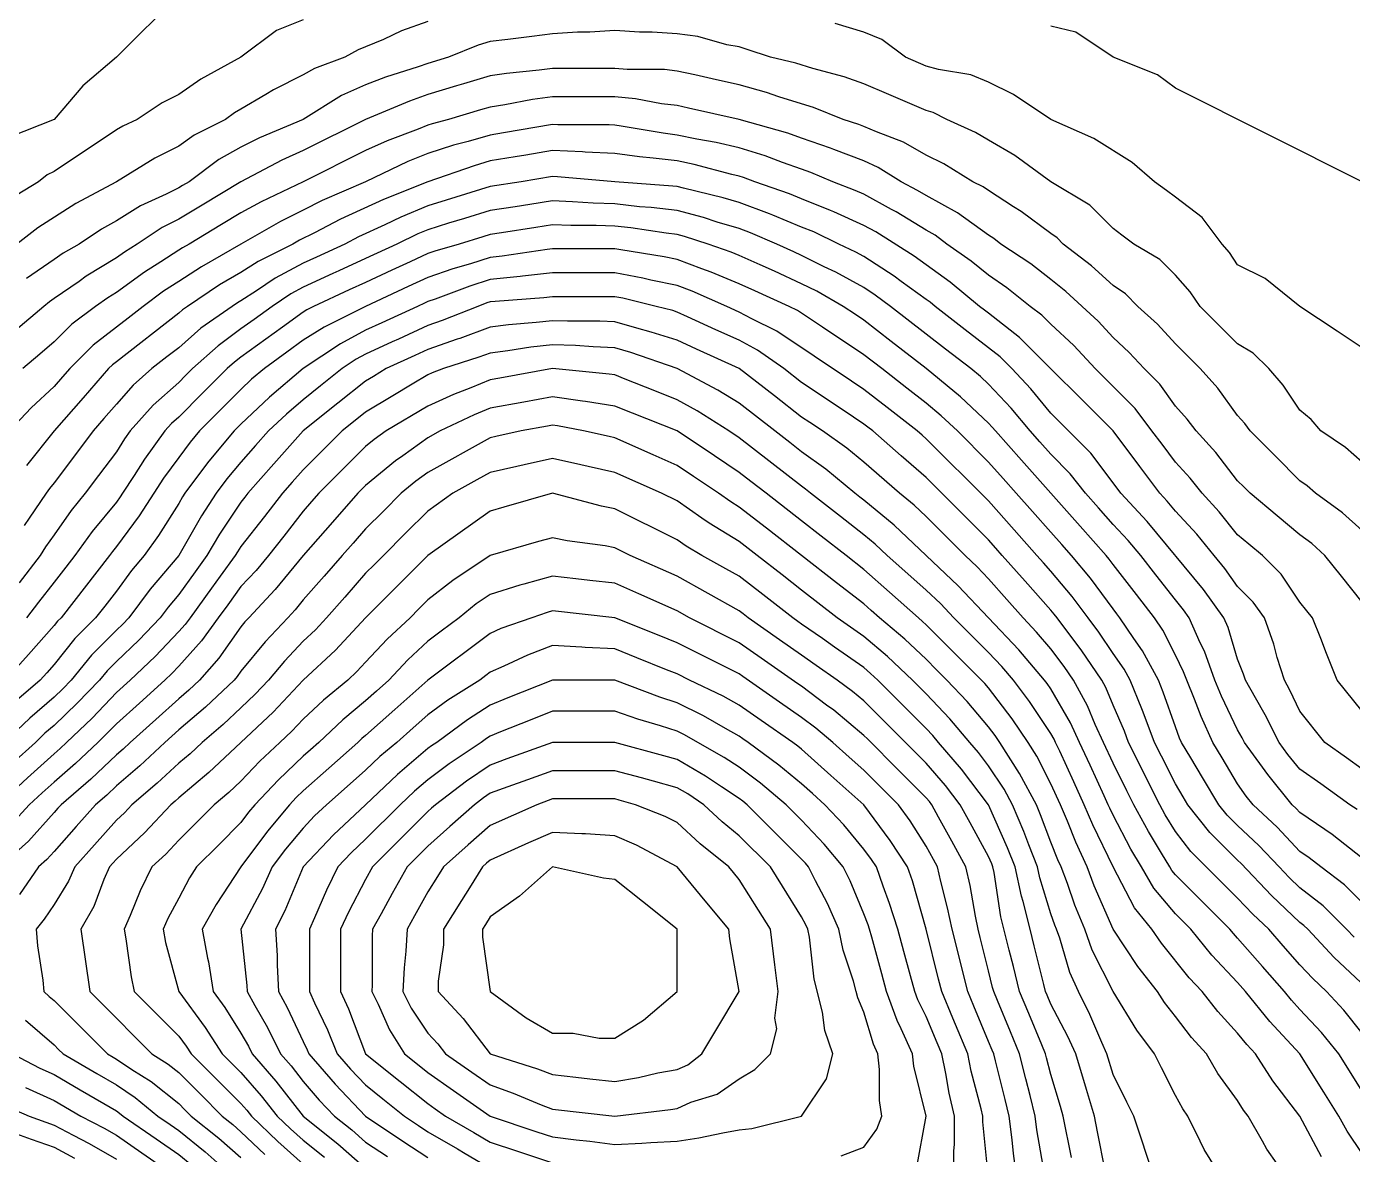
# Model space of a CAD drawing. Header units: inches. Extents: x 794995 to 811195, y 2485918 to 2508058.
# Drawn here: x 804072 to 804710, y 2499820 to 2500363 of the extents above; entities that cross this region are included whole.
import ezdxf

# ---------------------------------------------------------------- set-up
doc = ezdxf.new("R2010")
doc.units = ezdxf.units.IN
doc.header["$MEASUREMENT"] = 0
doc.layers.add('contour', color=7, linetype='Continuous')

msp = doc.modelspace()

# ---------------------------------------------------------------- linework, layer by layer
at = {"layer": 'contour'}
for points in [[(804145.16, 2500378.36), (804115.16, 2500348.36), (804099.01, 2500334.51), (804085.16, 2500318.36), (804063.73, 2500309.79)], [(804205.16, 2500366.36), (804192.3, 2500361.22), (804175.16, 2500348.36), (804155.75, 2500337.77), (804145.16, 2500330.36), (804137.16, 2500326.36), (804125.16, 2500318.36), (804118.32, 2500315.2), (804115.16, 2500313.36), (804085.16, 2500293.36), (804081.83, 2500291.69), (804077.66, 2500288.36), (804063.73, 2500279.79)], [(804265.16, 2500365.5), (804252.53, 2500360.99), (804243.73, 2500356.93), (804235.16, 2500353.36), (804231.63, 2500351.89), (804225.16, 2500348.36), (804210.61, 2500342.91), (804205.16, 2500339.79), (804190.87, 2500332.65), (804187.16, 2500330.36), (804175.16, 2500323.36), (804172, 2500321.52), (804167.66, 2500318.36), (804152.66, 2500310.86), (804145.16, 2500305.5), (804133.73, 2500299.79), (804115.16, 2500288.36), (804095.59, 2500277.93), (804077.33, 2500266.19), (804067.16, 2500258.36)], [(804715.16, 2500153.36), (804707.16, 2500160.36), (804695.16, 2500168.36), (804690.61, 2500173.82), (804685.16, 2500178.36), (804677.16, 2500190.36), (804670.16, 2500198.36), (804662.66, 2500205.86), (804655.16, 2500210.36), (804646.16, 2500219.36), (804637.16, 2500228.36), (804632.22, 2500235.42), (804625.16, 2500243.36), (804617.66, 2500250.86), (804605.16, 2500258.36), (804599.45, 2500262.65), (804595.16, 2500265.86), (804583.91, 2500277.11), (804565.16, 2500288.36), (804547.79, 2500300.99), (804535.16, 2500308.36), (804528.84, 2500312.05), (804515.16, 2500318.36), (804508.49, 2500321.69), (804505.16, 2500322.65), (804487.16, 2500330.36), (804475.16, 2500335.5), (804465.69, 2500338.89), (804450.61, 2500342.91), (804442.3, 2500345.5), (804430.16, 2500348.36), (804418.91, 2500352.11), (804415.16, 2500353.36), (804409.16, 2500354.36), (804395.16, 2500358.36), (804385.16, 2500359.61), (804373.16, 2500360.36), (804367.16, 2500360.36), (804355.16, 2500361.22), (804343.16, 2500360.36), (804337.16, 2500360.36), (804325.16, 2500359.61), (804315.16, 2500358.36), (804303.73, 2500356.93), (804295.16, 2500355.86), (804289.44, 2500354.08), (804275.16, 2500348.36), (804265.16, 2500345.36), (804260.54, 2500343.75), (804244.76, 2500338.76), (804235.16, 2500335.03), (804223.62, 2500329.9), (804205.16, 2500318.36), (804184.05, 2500309.47), (804175.16, 2500305.03), (804164.45, 2500299.08), (804150.16, 2500288.36), (804147.03, 2500286.49), (804145.16, 2500285.36), (804139.16, 2500282.36), (804126.7, 2500276.82), (804115.16, 2500269.61), (804107.96, 2500265.56), (804097.16, 2500258.36), (804089.6, 2500253.92), (804085.16, 2500250.86), (804071.83, 2500241.7)], [(804715.16, 2500208.36), (804703.16, 2500216.36), (804685.16, 2500228.36), (804668.49, 2500241.7), (804655.16, 2500248.36), (804651.16, 2500254.36), (804647.66, 2500258.36), (804638.02, 2500271.22), (804625.16, 2500280.86), (804620.87, 2500284.08), (804615.16, 2500288.36), (804604.39, 2500297.59), (804585.93, 2500309.13), (804565.16, 2500318.36), (804547.16, 2500330.36), (804535.16, 2500336.36), (804526.59, 2500339.79), (804511.16, 2500342.36), (804505.16, 2500344.08), (804495.16, 2500348.36), (804483.73, 2500356.93), (804475.16, 2500360.36), (804461.31, 2500364.51)], [(804715.16, 2500288.36), (804625.16, 2500333.36), (804616.59, 2500339.79), (804595.16, 2500348.36), (804577.16, 2500360.36), (804565.16, 2500363.36)], [(804715.16, 2500120.36), (804705.69, 2500128.89), (804692.66, 2500138.36), (804688.69, 2500141.89), (804685.16, 2500144.36), (804673.16, 2500156.36), (804661.16, 2500168.36), (804658.69, 2500171.89), (804655.16, 2500175.86), (804645.69, 2500188.89), (804637.16, 2500198.36), (804631.16, 2500204.36), (804625.16, 2500210.36), (804616.59, 2500219.79), (804607.16, 2500228.36), (804601.16, 2500234.36), (804595.16, 2500238.36), (804584.72, 2500247.93), (804571.16, 2500258.36), (804568.16, 2500261.36), (804565.16, 2500263.36), (804550.87, 2500274.08), (804547.16, 2500276.36), (804535.16, 2500284.08), (804532.66, 2500285.86), (804527.66, 2500288.36), (804513.73, 2500296.93), (804505.16, 2500301.22), (804494.25, 2500307.45), (804481.16, 2500312.36), (804475.16, 2500315.03), (804472.76, 2500315.96), (804465.16, 2500318.36), (804450.87, 2500324.08), (804445.16, 2500325.86), (804434.25, 2500329.27), (804428.2, 2500331.4), (804415.16, 2500335.03), (804404.25, 2500337.45), (804393.73, 2500339.79), (804385.16, 2500341.69), (804379.16, 2500342.36), (804361.16, 2500342.36), (804355.16, 2500342.91), (804325.16, 2500342.91), (804318.84, 2500342.05), (804302.98, 2500340.54), (804295.16, 2500339.36), (804282.3, 2500335.5), (804279.01, 2500334.51), (804265.16, 2500330.36), (804256.27, 2500327.25), (804235.16, 2500318.36), (804205.16, 2500303.36), (804194.81, 2500298.71), (804175.16, 2500288.36), (804156.41, 2500277.11), (804145.16, 2500270.36), (804137.16, 2500266.36), (804125.16, 2500258.36), (804119.03, 2500254.49), (804115.16, 2500251.69), (804100.68, 2500242.84), (804097.16, 2500240.36), (804085.16, 2500232.11), (804082.94, 2500230.58), (804080.16, 2500228.36), (804066.7, 2500216.82)], [(804715.16, 2500085.86), (804705.16, 2500098.36), (804697.16, 2500108.36), (804690.87, 2500114.08), (804685.16, 2500118.36), (804674.25, 2500127.45), (804661.16, 2500138.36), (804658.16, 2500141.36), (804655.16, 2500144.36), (804644.72, 2500157.93), (804635.16, 2500168.36), (804630.87, 2500174.08), (804625.16, 2500180.36), (804617.66, 2500190.86), (804610.16, 2500198.36), (804602.98, 2500206.19), (804595.16, 2500213.36), (804587.96, 2500221.16), (804572.36, 2500235.56), (804565.16, 2500241.22), (804555.56, 2500248.76), (804541.16, 2500258.36), (804537.77, 2500260.97), (804535.16, 2500262.65), (804520.16, 2500273.36), (804505.16, 2500281.69), (804501.02, 2500284.22), (804493.16, 2500288.36), (804482.08, 2500295.28), (804475.16, 2500298.36), (804460.76, 2500303.96), (804459.01, 2500304.51), (804445.16, 2500309.36), (804438.49, 2500311.69), (804415.16, 2500318.36), (804390.61, 2500323.82), (804385.16, 2500325.03), (804377.66, 2500325.86), (804365.16, 2500328.36), (804355.16, 2500329.27), (804325.16, 2500329.27), (804315.56, 2500327.96), (804302.22, 2500325.42), (804295.16, 2500324.36), (804290.54, 2500322.98), (804275.16, 2500318.36), (804267.23, 2500316.29), (804265.16, 2500315.63), (804260.54, 2500313.75), (804245.5, 2500308.02), (804235.16, 2500303.36), (804205.16, 2500288.36), (804184.84, 2500278.68), (804175.16, 2500273.36), (804165.78, 2500267.74), (804150.16, 2500258.36), (804146.98, 2500256.54), (804145.16, 2500255.36), (804136.59, 2500249.79), (804128.71, 2500244.81), (804115.16, 2500235.03), (804111.02, 2500232.5), (804105.16, 2500228.36), (804093.73, 2500219.79), (804085.16, 2500211.22), (804078.24, 2500205.28), (804070.16, 2500198.36)], [(804715.16, 2500033.36), (804703.16, 2500048.36), (804698.02, 2500061.22), (804695.16, 2500068.36), (804691.16, 2500078.36), (804688.49, 2500081.69), (804685.16, 2500085.86), (804676.16, 2500099.36), (804667.16, 2500108.36), (804660.61, 2500113.82), (804655.16, 2500118.36), (804646.27, 2500129.47), (804638.02, 2500138.36), (804632.36, 2500145.56), (804625.16, 2500153.36), (804618.73, 2500161.93), (804613.91, 2500168.36), (804605.87, 2500179.08), (804595.16, 2500189.79), (804590.87, 2500194.08), (804586.59, 2500198.36), (804576.27, 2500209.47), (804565.16, 2500219.79), (804560.87, 2500224.08), (804555.16, 2500228.36), (804544.05, 2500237.25), (804535.16, 2500243.36), (804526.88, 2500250.09), (804515.16, 2500258.36), (804509.45, 2500262.65), (804505.16, 2500265.03), (804490.68, 2500273.88), (804488.49, 2500275.03), (804475.16, 2500282.36), (804471.02, 2500284.22), (804460.16, 2500288.36), (804449.6, 2500292.81), (804445.16, 2500294.36), (804435.93, 2500297.59), (804427.57, 2500300.77), (804415.16, 2500304.72), (804404.05, 2500307.25), (804394.63, 2500308.89), (804385.16, 2500310.86), (804378.49, 2500311.69), (804358.32, 2500315.2), (804355.16, 2500315.63), (804352.55, 2500315.75), (804327.77, 2500315.75), (804325.16, 2500315.86), (804301.59, 2500311.93), (804295.16, 2500310.86), (804284.57, 2500307.77), (804277.57, 2500305.95), (804265.16, 2500302), (804255.48, 2500298.04), (804235.16, 2500288.36), (804214.25, 2500279.27), (804205.16, 2500274.72), (804194.25, 2500269.27), (804175.16, 2500258.36), (804156.07, 2500247.45), (804145.16, 2500240.36), (804137.89, 2500235.63), (804128.02, 2500228.36), (804120.78, 2500222.74), (804115.16, 2500218.36), (804103.91, 2500209.61), (804092.66, 2500198.36), (804089.16, 2500194.36), (804085.16, 2500189.79), (804074.05, 2500179.47), (804063.73, 2500168.36)], [(804715.16, 2500005.5), (804707.66, 2500010.86), (804697.16, 2500018.36), (804685.16, 2500033.36), (804680.36, 2500043.56), (804677.66, 2500048.36), (804674.25, 2500059.27), (804672.53, 2500065.73), (804668.02, 2500078.36), (804662.66, 2500085.86), (804655.16, 2500093.36), (804648.95, 2500102.15), (804643.91, 2500108.36), (804635.5, 2500118.71), (804625.16, 2500129.79), (804621.29, 2500134.49), (804617.66, 2500138.36), (804608.02, 2500151.22), (804595.16, 2500168.36), (804550.16, 2500213.36), (804535.16, 2500225.03), (804533.28, 2500226.49), (804530.87, 2500228.36), (804516.77, 2500239.97), (804505.16, 2500248.36), (804499.35, 2500252.56), (804480.97, 2500264.17), (804475.16, 2500267.36), (804460.68, 2500273.88), (804459.01, 2500274.51), (804445.16, 2500280.18), (804439.35, 2500282.56), (804422.66, 2500288.36), (804417.23, 2500290.43), (804415.16, 2500291.09), (804411.63, 2500291.89), (804393.44, 2500296.64), (804385.16, 2500298.36), (804373.73, 2500299.79), (804367.16, 2500300.36), (804355.16, 2500302), (804340.87, 2500302.65), (804339.56, 2500302.76), (804325.16, 2500303.36), (804312.3, 2500301.22), (804307.16, 2500300.36), (804295.16, 2500298.36), (804287.42, 2500296.1), (804265.16, 2500288.36), (804243.73, 2500279.79), (804223.16, 2500270.36), (804210.61, 2500263.82), (804203.34, 2500260.18), (804200.16, 2500258.36), (804183.49, 2500250.03), (804175.16, 2500244.72), (804164.87, 2500238.65), (804149.45, 2500228.36), (804146.92, 2500226.6), (804145.16, 2500225.03), (804115.16, 2500201.69), (804113.28, 2500200.24), (804111.41, 2500198.36), (804099.16, 2500184.36), (804085.16, 2500168.36), (804071.83, 2500151.7)], [(804712.76, 2499985.96), (804709.16, 2499988.36), (804695.16, 2499998.36), (804685.16, 2500005.5), (804679.35, 2500012.56), (804675.16, 2500018.36), (804668.49, 2500031.7), (804663.73, 2500039.79), (804658.91, 2500048.36), (804658.02, 2500051.22), (804655.16, 2500058.36), (804650.54, 2500073.75), (804648.49, 2500078.36), (804638.71, 2500091.91), (804611.61, 2500124.81), (804598.91, 2500138.36), (804595.16, 2500143.36), (804584.45, 2500157.65), (804573.73, 2500168.36), (804569.45, 2500172.65), (804565.16, 2500176.93), (804555.48, 2500188.68), (804546.41, 2500198.36), (804540.78, 2500203.99), (804535.16, 2500208.36), (804523.91, 2500217.11), (804509.45, 2500228.36), (804507.09, 2500230.3), (804505.16, 2500231.69), (804493.16, 2500240.36), (804489.7, 2500242.91), (804475.16, 2500252.36), (804471.29, 2500254.49), (804463.16, 2500258.36), (804450.97, 2500264.17), (804445.16, 2500266.54), (804431.31, 2500272.21), (804429.7, 2500272.91), (804415.16, 2500278.36), (804407.42, 2500280.62), (804388.32, 2500285.2), (804385.16, 2500286.05), (804383.09, 2500286.29), (804355.16, 2500288.36), (804327.56, 2500290.76), (804325.16, 2500290.86), (804310.16, 2500288.36), (804295.16, 2500286.05), (804273.98, 2500279.54), (804265.16, 2500276.82), (804252.19, 2500271.33), (804244.39, 2500267.59), (804231.73, 2500261.79), (804225.16, 2500258.36), (804211.47, 2500252.05), (804205.16, 2500249.13), (804191.66, 2500241.86), (804182.66, 2500235.86), (804175.16, 2500231.09), (804173.45, 2500230.08), (804170.87, 2500228.36), (804155.75, 2500217.77), (804145.16, 2500208.36), (804139.53, 2500203.99), (804132.3, 2500198.36), (804123.16, 2500190.36), (804115.16, 2500181.22), (804109.16, 2500174.36), (804103.91, 2500168.36), (804095.87, 2500157.65), (804085.16, 2500143.36), (804082.94, 2500140.58), (804081.41, 2500138.36), (804073.16, 2500126.36), (804070.68, 2500122.84)], [(804715.16, 2499962.65), (804700.76, 2499973.96), (804697.16, 2499976.36), (804685.16, 2499984.61), (804683.34, 2499986.54), (804681.41, 2499988.36), (804669.64, 2500002.84), (804667.16, 2500006.36), (804658.49, 2500018.36), (804657.38, 2500020.58), (804655.16, 2500024.36), (804647.42, 2500040.62), (804644.25, 2500048.36), (804639.16, 2500062.36), (804637.16, 2500066.36), (804631.83, 2500078.36), (804629.03, 2500082.23), (804625.16, 2500086.93), (804615.78, 2500098.99), (804608.49, 2500108.36), (804602.43, 2500115.63), (804595.16, 2500123.36), (804588.1, 2500131.3), (804581.83, 2500138.36), (804574.53, 2500147.74), (804565.16, 2500157.11), (804559.87, 2500163.07), (804555.16, 2500168.36), (804546.07, 2500179.27), (804535.16, 2500190.86), (804531.29, 2500194.49), (804526.59, 2500198.36), (804514.53, 2500207.74), (804505.16, 2500215.03), (804488.02, 2500228.36), (804480.61, 2500233.82), (804475.16, 2500237.36), (804461.61, 2500244.81), (804456.07, 2500247.45), (804445.16, 2500252.91), (804441.41, 2500254.61), (804433.16, 2500258.36), (804420.61, 2500263.82), (804415.16, 2500265.86), (804404.57, 2500268.95), (804397.89, 2500271.09), (804385.16, 2500274.51), (804372.74, 2500275.95), (804367.16, 2500276.36), (804355.16, 2500277.65), (804344.81, 2500278.02), (804334.76, 2500278.76), (804325.16, 2500279.13), (804314.25, 2500277.45), (804307.16, 2500276.36), (804295.16, 2500274.51), (804282.81, 2500270.71), (804275.16, 2500268.36), (804265.16, 2500265.28), (804260.29, 2500263.23), (804250.16, 2500258.36), (804235.16, 2500251.44), (804222.3, 2500245.5), (804219.37, 2500244.15), (804205.16, 2500237.59), (804199.16, 2500234.36), (804190.16, 2500228.36), (804181.47, 2500222.05), (804175.16, 2500217.45), (804164.11, 2500209.41), (804151.83, 2500198.36), (804148.49, 2500195.03), (804145.16, 2500191.69), (804132.81, 2500180.71), (804121.83, 2500168.36), (804119.03, 2500164.49), (804115.16, 2500158.36), (804106.59, 2500146.93), (804100.16, 2500138.36), (804093.44, 2500130.09), (804085.16, 2500118.36), (804081.02, 2500112.5), (804078.49, 2500108.36), (804068.28, 2500095.24)], [(804715.16, 2499941.22), (804706.59, 2499949.79), (804695.16, 2499958.36), (804689.6, 2499962.81), (804685.16, 2499965.86), (804674.25, 2499977.45), (804662.66, 2499988.36), (804659.3, 2499992.5), (804655.16, 2499998.36), (804647.66, 2500010.86), (804643.16, 2500018.36), (804637.57, 2500030.77), (804634.39, 2500039.13), (804630.61, 2500048.36), (804629.16, 2500052.36), (804625.16, 2500060.36), (804619.16, 2500072.36), (804615.16, 2500078.36), (804606.41, 2500089.61), (804595.16, 2500104.08), (804593.34, 2500106.54), (804591.83, 2500108.36), (804579.28, 2500122.48), (804551.04, 2500154.24), (804538.49, 2500168.36), (804536.98, 2500170.18), (804535.16, 2500172.11), (804521.61, 2500184.81), (804505.16, 2500198.36), (804488.28, 2500211.49), (804475.16, 2500221.69), (804471.16, 2500224.36), (804465.16, 2500228.36), (804452.43, 2500235.63), (804445.16, 2500239.27), (804432.03, 2500245.24), (804425.16, 2500248.36), (804415.16, 2500252.91), (804411.29, 2500254.49), (804400.16, 2500258.36), (804388.8, 2500262), (804385.16, 2500262.98), (804379.94, 2500263.58), (804362.9, 2500266.1), (804355.16, 2500266.93), (804346.27, 2500267.25), (804334.05, 2500267.25), (804325.16, 2500267.59), (804317.16, 2500266.36), (804300.61, 2500263.82), (804295.16, 2500262.98), (804291.63, 2500261.89), (804280.16, 2500258.36), (804268.59, 2500254.93), (804265.16, 2500253.75), (804256.59, 2500249.79), (804247.79, 2500245.73), (804235.16, 2500239.9), (804227.26, 2500236.26), (804210.16, 2500228.36), (804206.83, 2500226.7), (804205.16, 2500225.63), (804195.16, 2500218.36), (804175.16, 2500203.82), (804172, 2500201.52), (804168.49, 2500198.36), (804156.83, 2500186.69), (804145.16, 2500175.03), (804141.63, 2500171.89), (804138.49, 2500168.36), (804128.71, 2500154.81), (804123.73, 2500146.93), (804118.16, 2500138.36), (804116.98, 2500136.54), (804115.16, 2500134.08), (804103.55, 2500119.97), (804095.16, 2500108.36), (804090.78, 2500102.74), (804085.16, 2500095.5), (804077.66, 2500085.86), (804071.83, 2500078.36)], [(804711.29, 2499924.49), (804707.66, 2499928.36), (804696.41, 2499939.61), (804685.16, 2499948.36), (804680.02, 2499953.22), (804675.16, 2499958.36), (804665.44, 2499968.65), (804655.16, 2499978.36), (804650.16, 2499983.36), (804646.16, 2499988.36), (804638.28, 2500001.49), (804632.66, 2500010.86), (804628.16, 2500018.36), (804627.23, 2500020.43), (804625.16, 2500025.86), (804619.35, 2500042.56), (804616.98, 2500048.36), (804609.28, 2500062.48), (804605.16, 2500068.36), (804598.49, 2500078.36), (804597.03, 2500080.24), (804595.16, 2500082.65), (804584.25, 2500097.45), (804575.16, 2500108.36), (804570.45, 2500113.66), (804565.16, 2500119.61), (804556.34, 2500129.54), (804548.49, 2500138.36), (804542.22, 2500145.42), (804535.16, 2500153.36), (804520.16, 2500168.36), (804512.43, 2500175.63), (804505.16, 2500181.7), (804495.78, 2500188.99), (804483.73, 2500198.36), (804475.16, 2500205.03), (804455.16, 2500218.36), (804445.16, 2500225.03), (804443.16, 2500226.36), (804439.16, 2500228.36), (804422.66, 2500235.86), (804415.16, 2500239.27), (804401.61, 2500244.81), (804397.16, 2500246.36), (804385.16, 2500250.86), (804378.95, 2500252.15), (804358.02, 2500255.5), (804355.16, 2500256.05), (804325.16, 2500256.05), (804322.55, 2500255.75), (804300.97, 2500252.56), (804295.16, 2500251.93), (804285.69, 2500248.89), (804277.16, 2500246.36), (804265.16, 2500242.21), (804255.69, 2500237.84), (804235.16, 2500228.36), (804215.16, 2500218.36), (804205.16, 2500212), (804197.26, 2500206.26), (804186.41, 2500198.36), (804180.3, 2500193.22), (804175.16, 2500188.36), (804165.16, 2500178.36), (804155.16, 2500168.36), (804150.61, 2500162.91), (804145.16, 2500155.5), (804137.89, 2500145.63), (804133.16, 2500138.36), (804126.07, 2500127.45), (804115.16, 2500112.65), (804113.22, 2500110.3), (804111.83, 2500108.36), (804088.49, 2500078.36), (804086.83, 2500076.7), (804085.16, 2500074.61), (804072.81, 2500060.71), (804061.83, 2500048.36)], [(804717.09, 2499900.3), (804701.61, 2499914.81), (804688.91, 2499928.36), (804687.03, 2499930.24), (804685.16, 2499931.69), (804671.44, 2499944.65), (804656.87, 2499960.08), (804655.16, 2499961.69), (804641.83, 2499975.03), (804631.16, 2499988.36), (804628.91, 2499992.11), (804625.16, 2499998.36), (804618.49, 2500011.69), (804615.16, 2500018.36), (804609.7, 2500032.91), (804609.01, 2500034.51), (804603.34, 2500048.36), (804600.45, 2500053.66), (804595.16, 2500061.22), (804588.3, 2500071.5), (804583.16, 2500078.36), (804575.44, 2500088.65), (804565.16, 2500100.86), (804561.63, 2500104.83), (804558.49, 2500108.36), (804547.51, 2500120.71), (804535.16, 2500134.61), (804505.16, 2500164.61), (804503.16, 2500166.36), (804500.87, 2500168.36), (804486.41, 2500179.61), (804475.16, 2500188.36), (804469.16, 2500192.36), (804451.16, 2500204.36), (804433.16, 2500216.36), (804421.16, 2500222.36), (804415.16, 2500225.63), (804409.16, 2500228.36), (804392.43, 2500235.63), (804385.16, 2500238.36), (804372.53, 2500240.99), (804368.71, 2500241.91), (804355.16, 2500244.51), (804325.16, 2500244.51), (804310.68, 2500242.84), (804309.56, 2500242.76), (804295.16, 2500241.22), (804285.43, 2500238.09), (804268.69, 2500231.89), (804265.16, 2500230.67), (804263.58, 2500229.94), (804260.16, 2500228.36), (804243.05, 2500220.47), (804235.16, 2500216.82), (804223.16, 2500210.36), (804205.16, 2500198.36), (804188.87, 2500184.65), (804175.16, 2500171.69), (804173.49, 2500170.03), (804171.83, 2500168.36), (804159.7, 2500153.82), (804157.16, 2500150.36), (804148.16, 2500138.36), (804146.98, 2500136.54), (804145.16, 2500133.36), (804135.48, 2500118.04), (804128.49, 2500108.36), (804122.43, 2500101.09), (804115.16, 2500091.22), (804109.53, 2500083.99), (804105.16, 2500078.36), (804095.16, 2500068.36), (804085.16, 2500055.86), (804081.63, 2500051.89), (804078.49, 2500048.36), (804065.93, 2500037.59)], [(804715.16, 2499878.36), (804706.27, 2499889.47), (804698.02, 2499898.36), (804691.37, 2499904.57), (804685.16, 2499911.22), (804677.16, 2499920.36), (804670.16, 2499928.36), (804662.43, 2499935.63), (804655.16, 2499943.36), (804632.66, 2499965.86), (804625.16, 2499975.5), (804620.29, 2499983.5), (804617.66, 2499988.36), (804602.66, 2500018.36), (804600.61, 2500023.82), (804595.16, 2500036.36), (804591.63, 2500044.83), (804589.7, 2500048.36), (804579.75, 2500062.96), (804577.16, 2500066.36), (804568.16, 2500078.36), (804566.87, 2500080.08), (804565.16, 2500082.11), (804552.81, 2500096.01), (804541.83, 2500108.36), (804538.69, 2500111.89), (804535.16, 2500115.86), (804505.16, 2500145.86), (804493.16, 2500156.36), (804479.45, 2500168.36), (804477.03, 2500170.24), (804475.16, 2500171.69), (804465.16, 2500178.36), (804445.16, 2500191.69), (804436.59, 2500198.36), (804423.98, 2500207.19), (804415.16, 2500212), (804403.91, 2500217.11), (804390.16, 2500223.36), (804385.16, 2500225.63), (804383.09, 2500226.29), (804375.16, 2500228.36), (804359.03, 2500232.23), (804355.16, 2500232.98), (804325.16, 2500232.98), (804321.02, 2500232.5), (804297.56, 2500230.76), (804295.16, 2500230.5), (804293.54, 2500229.98), (804289.16, 2500228.36), (804272.02, 2500221.5), (804265.16, 2500219.13), (804250.95, 2500212.57), (804248.02, 2500211.22), (804235.16, 2500205.28), (804230.66, 2500202.86), (804223.91, 2500198.36), (804213.49, 2500190.03), (804205.16, 2500183.36), (804197.05, 2500176.47), (804188.49, 2500168.36), (804182.22, 2500161.3), (804175.16, 2500153.36), (804168.3, 2500145.22), (804163.16, 2500138.36), (804156.07, 2500127.45), (804145.16, 2500108.36), (804131.44, 2500092.08), (804121.16, 2500078.36), (804118.24, 2500075.28), (804115.16, 2500072.36), (804103.16, 2500060.36), (804093.34, 2500048.36), (804089.34, 2500044.18), (804085.16, 2500040.18), (804073.45, 2500030.07), (804061.16, 2500018.36)], [(804715.16, 2499850.36), (804708.24, 2499861.44), (804703.91, 2499868.36), (804695.5, 2499878.71), (804685.16, 2499889.79), (804681.02, 2499894.22), (804677.66, 2499898.36), (804667.16, 2499910.36), (804655.16, 2499924.08), (804653.09, 2499926.29), (804651.41, 2499928.36), (804625.16, 2499954.61), (804623.45, 2499956.65), (804622.43, 2499958.36), (804618.49, 2499965.03), (804612.19, 2499975.39), (804605.16, 2499988.36), (804601.83, 2499995.03), (804595.16, 2500008.36), (804590.54, 2500018.36), (804586.59, 2500026.93), (804582.81, 2500036.01), (804576.07, 2500048.36), (804571.64, 2500054.85), (804565.16, 2500063.36), (804558.3, 2500071.5), (804551.83, 2500078.36), (804543.98, 2500087.19), (804535.16, 2500097.11), (804529.7, 2500102.91), (804523.91, 2500108.36), (804505.16, 2500127.11), (804499.35, 2500132.56), (804492.3, 2500138.36), (804475.16, 2500153.36), (804466.88, 2500160.09), (804455.16, 2500168.36), (804449.16, 2500172.36), (804445.16, 2500175.03), (804432.03, 2500185.24), (804415.16, 2500198.36), (804394.53, 2500207.74), (804385.16, 2500212), (804372.74, 2500215.95), (804365.75, 2500217.77), (804355.16, 2500220.86), (804347.96, 2500221.16), (804332.36, 2500221.16), (804325.16, 2500221.44), (804317.33, 2500220.54), (804304.05, 2500219.47), (804295.16, 2500218.36), (804280.61, 2500212.91), (804279.28, 2500212.48), (804265.16, 2500207.59), (804258.84, 2500204.68), (804245.16, 2500198.36), (804238.91, 2500194.61), (804235.16, 2500192.36), (804221.83, 2500181.7), (804205.16, 2500168.36), (804191.04, 2500152.48), (804178.49, 2500138.36), (804177.03, 2500136.49), (804175.16, 2500134.08), (804164.87, 2500118.65), (804158.79, 2500108.36), (804153.05, 2500100.47), (804145.16, 2500089.61), (804140.02, 2500083.5), (804136.16, 2500078.36), (804125.93, 2500067.59), (804115.16, 2500057.36), (804110.66, 2500052.86), (804106.98, 2500048.36), (804096.32, 2500037.2), (804085.16, 2500026.54), (804080.77, 2500022.75), (804076.16, 2500018.36), (804065.16, 2500008.36)], [(804715.16, 2499820.36), (804707.96, 2499831.16), (804703.91, 2499838.36), (804696.7, 2499849.9), (804685.16, 2499868.36), (804670.68, 2499883.88), (804658.91, 2499898.36), (804655.16, 2499902.65), (804642.74, 2499915.95), (804632.66, 2499928.36), (804625.16, 2499935.86), (804614.87, 2499948.08), (804608.79, 2499958.36), (804603.73, 2499966.93), (804595.16, 2499983.36), (804593.54, 2499986.74), (804592.85, 2499988.36), (804590.87, 2499992.65), (804584.11, 2500007.31), (804579.01, 2500018.36), (804574.63, 2500027.84), (804565.16, 2500044.08), (804563.45, 2500046.65), (804562.16, 2500048.36), (804549.75, 2500062.96), (804535.16, 2500078.36), (804520.61, 2500093.82), (804489.7, 2500122.91), (804475.16, 2500135.03), (804473.28, 2500136.49), (804470.87, 2500138.36), (804456.77, 2500149.97), (804445.16, 2500158.36), (804439.53, 2500162.74), (804432.3, 2500168.36), (804415.16, 2500181.7), (804404.81, 2500188.02), (804385.16, 2500198.36), (804362.9, 2500206.1), (804355.16, 2500208.36), (804344.72, 2500208.8), (804336.27, 2500209.47), (804325.16, 2500209.9), (804314.81, 2500208.71), (804303.73, 2500206.93), (804295.16, 2500205.86), (804289.7, 2500203.82), (804272.66, 2500198.36), (804267.23, 2500196.29), (804265.16, 2500195.36), (804257.66, 2500190.86), (804248.28, 2500185.24), (804235.16, 2500177.36), (804230.16, 2500173.36), (804223.91, 2500168.36), (804205.16, 2500149.61), (804199.87, 2500143.66), (804195.16, 2500138.36), (804186.41, 2500127.11), (804175.16, 2500112.65), (804173.45, 2500110.08), (804172.43, 2500108.36), (804165.16, 2500098.36), (804160.95, 2500092.57), (804150.61, 2500078.36), (804148.32, 2500075.2), (804145.16, 2500071.69), (804133.81, 2500059.71), (804121.83, 2500048.36), (804115.16, 2500042.36), (804103.45, 2500030.07), (804091.16, 2500018.36), (804088.08, 2500015.43), (804085.16, 2500012.91), (804072.3, 2500001.22), (804058.16, 2499988.36)], [(804695.59, 2499818.8), (804685.16, 2499838.36), (804672.12, 2499855.32), (804663.73, 2499868.36), (804659.6, 2499872.81), (804655.16, 2499878.36), (804645.56, 2499888.76), (804638.02, 2499898.36), (804631.83, 2499905.03), (804618.49, 2499921.69), (804613.91, 2499928.36), (804605.5, 2499938.71), (804595.16, 2499958.36), (804585.43, 2499978.63), (804581.31, 2499988.36), (804576.21, 2499999.41), (804569.45, 2500014.08), (804567.47, 2500018.36), (804566.74, 2500019.94), (804565.16, 2500022.65), (804554.87, 2500038.08), (804547.16, 2500048.36), (804541.64, 2500054.85), (804535.16, 2500061.7), (804518.49, 2500078.36), (804512.02, 2500085.22), (804505.16, 2500091.7), (804496.34, 2500099.54), (804486.41, 2500108.36), (804480.61, 2500113.82), (804475.16, 2500118.36), (804463.91, 2500127.11), (804449.45, 2500138.36), (804447.09, 2500140.3), (804445.16, 2500141.69), (804415.16, 2500165.03), (804410.16, 2500168.36), (804394.84, 2500178.04), (804385.16, 2500183.36), (804374.45, 2500187.65), (804360.16, 2500193.36), (804355.16, 2500195.36), (804352.55, 2500195.75), (804325.16, 2500198.36), (804299.77, 2500193.75), (804295.16, 2500192.91), (804285.93, 2500189.13), (804277.57, 2500185.95), (804265.16, 2500180.36), (804245.16, 2500168.36), (804239.3, 2500164.22), (804235.16, 2500160.86), (804212.66, 2500138.36), (804209.16, 2500134.36), (804205.16, 2500129.79), (804195.78, 2500117.74), (804188.49, 2500108.36), (804182.43, 2500101.09), (804175.16, 2500093.36), (804168.84, 2500084.68), (804164.25, 2500078.36), (804156.21, 2500067.31), (804145.16, 2500055.03), (804141.92, 2500051.6), (804138.49, 2500048.36), (804126.21, 2500037.31), (804115.16, 2500027.36), (804110.77, 2500022.75), (804106.16, 2500018.36), (804095.4, 2500008.12), (804085.16, 2499999.27), (804079.44, 2499994.08), (804073.16, 2499988.36), (804064.63, 2499978.89)], [(804679.16, 2499808.36), (804669.28, 2499822.48), (804667.16, 2499826.36), (804660.16, 2499838.36), (804658.02, 2499841.22), (804655.16, 2499845.86), (804645.69, 2499858.89), (804640.16, 2499868.36), (804632.98, 2499876.19), (804625.16, 2499886.36), (804619.94, 2499893.14), (804616.59, 2499898.36), (804607.16, 2499910.36), (804595.16, 2499928.36), (804586.07, 2499949.27), (804582.66, 2499958.36), (804577.16, 2499970.36), (804573.16, 2499980.36), (804569.77, 2499988.36), (804565.16, 2499998.36), (804558.49, 2500011.69), (804554.25, 2500018.36), (804546.51, 2500029.71), (804535.16, 2500044.61), (804533.45, 2500046.65), (804531.83, 2500048.36), (804518.49, 2500061.7), (804505.16, 2500075.03), (804503.45, 2500076.65), (804501.41, 2500078.36), (804487.51, 2500090.71), (804475.16, 2500101.69), (804466.59, 2500108.36), (804454.53, 2500117.74), (804445.16, 2500125.03), (804428.02, 2500138.36), (804420.78, 2500143.99), (804415.16, 2500148.36), (804403.16, 2500156.36), (804385.16, 2500168.36), (804363.73, 2500176.93), (804355.16, 2500180.36), (804341.04, 2500182.48), (804339.56, 2500182.76), (804325.16, 2500184.72), (804311.31, 2500182.21), (804295.16, 2500179.27), (804287.42, 2500176.1), (804271.16, 2500168.36), (804265.16, 2500165.03), (804253.16, 2500156.36), (804249.64, 2500153.88), (804235.16, 2500142.11), (804231.41, 2500138.36), (804219.16, 2500124.36), (804205.16, 2500108.36), (804191.61, 2500091.91), (804178.91, 2500078.36), (804177.09, 2500076.43), (804175.16, 2500074.08), (804164.57, 2500058.95), (804155.16, 2500048.36), (804150.02, 2500043.5), (804145.16, 2500039.36), (804134.11, 2500029.41), (804121.83, 2500018.36), (804118.4, 2500015.12), (804115.16, 2500012.36), (804102.85, 2500000.67), (804088.49, 2499988.36), (804086.92, 2499986.6), (804085.16, 2499984.61), (804072.81, 2499970.71), (804058.91, 2499958.36)], [(804647.66, 2499808.36), (804639.01, 2499822.21), (804637.16, 2499826.36), (804631.16, 2499838.36), (804628.69, 2499841.89), (804625.16, 2499848.36), (804618.49, 2499861.69), (804615.16, 2499868.36), (804606.59, 2499879.79), (804595.16, 2499898.36), (804585.16, 2499918.36), (804581.52, 2499928.36), (804576.77, 2499939.97), (804573.16, 2499950.36), (804570.16, 2499958.36), (804568.59, 2499961.79), (804565.16, 2499970.36), (804560.29, 2499983.5), (804558.24, 2499988.36), (804550.16, 2500003.36), (804540.61, 2500018.36), (804538.4, 2500021.6), (804535.16, 2500025.86), (804524.87, 2500038.08), (804515.16, 2500048.36), (804510.16, 2500053.36), (804505.16, 2500058.36), (804494.87, 2500068.08), (804482.66, 2500078.36), (804478.69, 2500081.89), (804475.16, 2500085.03), (804462.03, 2500095.24), (804428.28, 2500121.49), (804415.16, 2500131.69), (804411.02, 2500134.22), (804405.16, 2500138.36), (804393.16, 2500146.36), (804385.16, 2500151.7), (804373.62, 2500156.82), (804355.16, 2500165.03), (804352.43, 2500165.63), (804340.16, 2500168.36), (804327.56, 2500170.76), (804325.16, 2500171.09), (804322.85, 2500170.67), (804310.16, 2500168.36), (804297.89, 2500165.63), (804295.16, 2500165.03), (804265.16, 2500148.36), (804259.35, 2500144.17), (804252.3, 2500138.36), (804243.73, 2500129.79), (804235.16, 2500121.22), (804229.16, 2500114.36), (804223.91, 2500108.36), (804215.16, 2500098.36), (804205.16, 2500086.93), (804201.29, 2500082.23), (804197.66, 2500078.36), (804186.77, 2500066.75), (804175.16, 2500052.65), (804173.39, 2500050.13), (804171.83, 2500048.36), (804158.13, 2500035.39), (804145.16, 2500024.36), (804138.49, 2500018.36), (804126.51, 2500007.01), (804115.16, 2499997.36), (804110.54, 2499992.98), (804105.16, 2499988.36), (804095.75, 2499977.77), (804085.16, 2499965.86), (804081.63, 2499961.89), (804077.66, 2499958.36), (804068.49, 2499945.03)], [(804615.16, 2499808.36), (804605.16, 2499838.36), (804601.83, 2499845.03), (804595.16, 2499858.36), (804592.16, 2499868.36), (804589.7, 2499873.82), (804584.05, 2499887.25), (804578.49, 2499898.36), (804574.39, 2499907.59), (804569.45, 2499924.08), (804567.89, 2499928.36), (804567.09, 2499930.3), (804565.16, 2499935.86), (804559.87, 2499953.07), (804558.73, 2499958.36), (804554.57, 2499968.95), (804552.19, 2499975.39), (804546.7, 2499988.36), (804542.66, 2499995.86), (804535.16, 2500007.11), (804530.29, 2500013.5), (804526.16, 2500018.36), (804516.51, 2500029.71), (804505.16, 2500041.69), (804501.83, 2500045.03), (804498.49, 2500048.36), (804486.51, 2500059.71), (804475.16, 2500069.36), (804462.3, 2500078.36), (804445.16, 2500091.7), (804435.78, 2500098.99), (804423.73, 2500108.36), (804415.16, 2500115.03), (804400.68, 2500123.88), (804397.16, 2500126.36), (804385.16, 2500134.61), (804377.66, 2500138.36), (804355.16, 2500148.36), (804342.3, 2500151.22), (804338.79, 2500152), (804325.16, 2500155.03), (804311.52, 2500152), (804308.02, 2500151.22), (804295.16, 2500148.36), (804288.73, 2500144.79), (804277.16, 2500138.36), (804265.16, 2500129.79), (804254.45, 2500119.08), (804243.73, 2500108.36), (804239.45, 2500104.08), (804235.16, 2500099.79), (804225.16, 2500088.36), (804216.41, 2500078.36), (804210.97, 2500072.56), (804205.16, 2500067.11), (804196.07, 2500057.45), (804188.49, 2500048.36), (804182.02, 2500041.5), (804175.16, 2500035.03), (804166.59, 2500026.93), (804156.41, 2500018.36), (804150.61, 2500012.91), (804145.16, 2500008.36), (804134.87, 2499998.65), (804122.66, 2499988.36), (804119.03, 2499984.49), (804115.16, 2499980.86), (804104.57, 2499968.95), (804095.16, 2499958.36), (804092.08, 2499951.44), (804085.16, 2499940.36), (804080.36, 2499933.16), (804076.59, 2499928.36), (804077.16, 2499920.36), (804079.7, 2499903.82), (804080.16, 2499898.36), (804082.85, 2499896.05), (804085.16, 2499894.08), (804098.02, 2499881.22), (804110.87, 2499868.36), (804113.58, 2499866.78), (804115.16, 2499865.86), (804122.66, 2499860.86), (804131.83, 2499855.03), (804145.16, 2499844.36), (804148.16, 2499841.36), (804151.16, 2499838.36), (804164.49, 2499827.69), (804175.16, 2499818.36)], [(804591.41, 2499812.11), (804587.66, 2499830.86), (804586.16, 2499838.36), (804582.3, 2499851.22), (804577.16, 2499868.36), (804573.44, 2499876.64), (804565.16, 2499892.36), (804563.39, 2499896.6), (804562.66, 2499898.36), (804561.83, 2499901.69), (804557.16, 2499920.36), (804555.16, 2499928.36), (804551.83, 2499941.7), (804551.04, 2499944.24), (804548.02, 2499958.36), (804544.39, 2499967.59), (804535.16, 2499988.36), (804522.19, 2500005.39), (804511.16, 2500018.36), (804508.4, 2500021.6), (804505.16, 2500025.03), (804493.49, 2500036.69), (804481.83, 2500048.36), (804478.4, 2500051.6), (804475.16, 2500054.36), (804461.04, 2500064.24), (804455.16, 2500068.36), (804445.16, 2500075.36), (804443.39, 2500076.6), (804440.87, 2500078.36), (804426.41, 2500089.61), (804415.16, 2500098.36), (804408.73, 2500101.93), (804397.16, 2500108.36), (804389.6, 2500112.81), (804385.16, 2500115.86), (804355.16, 2500130.86), (804348.84, 2500132.05), (804325.16, 2500138.36), (804301.83, 2500131.69), (804295.16, 2500129.79), (804265.16, 2500108.36), (804235.16, 2500078.36), (804220.68, 2500062.84), (804205.16, 2500048.36), (804190.61, 2500032.91), (804175.16, 2500018.36), (804159.7, 2500003.82), (804145.16, 2499991.69), (804143.45, 2499990.08), (804141.41, 2499988.36), (804128.71, 2499974.81), (804115.16, 2499962.11), (804113.39, 2499960.13), (804111.83, 2499958.36), (804109.16, 2499952.36), (804104.25, 2499939.27), (804098.02, 2499928.36), (804102.3, 2499898.36), (804108.73, 2499891.93), (804115.16, 2499885.5), (804123.73, 2499876.93), (804132.3, 2499868.36), (804140.16, 2499863.36), (804145.16, 2499859.36), (804155.66, 2499848.86), (804166.16, 2499838.36), (804171.16, 2499834.36), (804175.16, 2499830.86), (804186.65, 2499819.85)], [(804575.16, 2499818.36), (804571.16, 2499838.36), (804569.77, 2499842.98), (804565.16, 2499858.36), (804563.16, 2499866.36), (804562.66, 2499868.36), (804560.87, 2499872.65), (804554.57, 2499887.77), (804550.16, 2499898.36), (804547.16, 2499910.36), (804545.16, 2499918.36), (804541.16, 2499934.36), (804537.89, 2499955.63), (804537.3, 2499958.36), (804536.7, 2499959.9), (804535.16, 2499963.36), (804526.34, 2499979.54), (804521.52, 2499988.36), (804514.39, 2499997.59), (804505.16, 2500008.36), (804500.16, 2500013.36), (804495.16, 2500018.36), (804485.16, 2500028.36), (804475.16, 2500038.36), (804469.7, 2500042.91), (804462.3, 2500048.36), (804452.22, 2500055.42), (804445.16, 2500060.36), (804434.57, 2500067.77), (804419.45, 2500078.36), (804417.03, 2500080.24), (804415.16, 2500081.69), (804385.16, 2500098.36), (804362.66, 2500108.36), (804355.16, 2500112.11), (804350.54, 2500112.98), (804332.22, 2500115.42), (804325.16, 2500116.93), (804318.49, 2500115.03), (804295.16, 2500108.36), (804277.16, 2500096.36), (804265.16, 2500086.93), (804260.87, 2500082.65), (804256.59, 2500078.36), (804245.5, 2500068.02), (804235.16, 2500056.93), (804231.02, 2500052.5), (804226.59, 2500048.36), (804214.84, 2500038.68), (804205.16, 2500029.61), (804199.7, 2500023.82), (804193.91, 2500018.36), (804184.25, 2500009.27), (804175.16, 2499999.61), (804169.35, 2499994.17), (804162.3, 2499988.36), (804153.73, 2499979.79), (804145.16, 2499971.22), (804138.95, 2499964.57), (804132.3, 2499958.36), (804126.59, 2499946.93), (804121.83, 2499935.03), (804118.91, 2499928.36), (804119.77, 2499923.75), (804122.22, 2499905.42), (804123.73, 2499898.36), (804134.45, 2499887.65), (804145.16, 2499876.93), (804148.8, 2499872), (804151.16, 2499868.36), (804163.16, 2499856.36), (804175.16, 2499844.36), (804177.95, 2499841.15), (804180.16, 2499838.36), (804192.91, 2499826.12), (804205.16, 2499815.28)], [(804562, 2499811.52), (804558.49, 2499831.69), (804557.66, 2499838.36), (804555.16, 2499848.36), (804553.16, 2499856.36), (804550.16, 2499868.36), (804545.75, 2499878.95), (804539.45, 2499894.08), (804537.66, 2499898.36), (804537.16, 2499900.36), (804535.16, 2499908.36), (804531.16, 2499924.36), (804530.16, 2499928.36), (804528.84, 2499934.68), (804526.27, 2499949.47), (804524.25, 2499958.36), (804517.51, 2499970.71), (804511.16, 2499982.36), (804507.89, 2499988.36), (804506.7, 2499989.9), (804505.16, 2499991.69), (804491.83, 2500005.03), (804476.83, 2500020.03), (804475.16, 2500021.69), (804460.61, 2500033.82), (804457.16, 2500036.36), (804445.16, 2500045.36), (804443.39, 2500046.6), (804425.75, 2500058.95), (804415.16, 2500066.36), (804391.16, 2500078.36), (804385.16, 2500081.69), (804366.7, 2500089.9), (804355.16, 2500095.03), (804343.16, 2500096.36), (804336.41, 2500097.11), (804325.16, 2500098.36), (804311.31, 2500094.51), (804309.44, 2500094.08), (804295.16, 2500089.61), (804288.49, 2500085.03), (804280.16, 2500078.36), (804271.59, 2500071.93), (804265.16, 2500067.11), (804255.48, 2500058.04), (804246.41, 2500048.36), (804240.45, 2500043.07), (804235.16, 2500038.36), (804224.25, 2500029.27), (804212.66, 2500018.36), (804208.69, 2500014.83), (804205.16, 2500011.69), (804193.16, 2500000.36), (804181.83, 2499988.36), (804178.8, 2499984.72), (804175.16, 2499979.79), (804164.45, 2499969.08), (804153.73, 2499958.36), (804150.38, 2499953.14), (804145.16, 2499943.36), (804139.94, 2499933.58), (804137.66, 2499928.36), (804138.84, 2499922.05), (804145.16, 2499898.36), (804157.89, 2499881.09), (804166.16, 2499868.36), (804170.66, 2499863.86), (804175.16, 2499859.36), (804184.93, 2499848.13), (804192.66, 2499838.36), (804199.04, 2499832.24), (804205.16, 2499826.82), (804215.37, 2499818.57)], [(804548.79, 2499808.36), (804547.16, 2499820.36), (804546.59, 2499826.93), (804545.16, 2499838.36), (804543.16, 2499846.36), (804538.49, 2499865.03), (804537.66, 2499868.36), (804536.92, 2499870.13), (804535.16, 2499874.36), (804528.1, 2499891.3), (804525.16, 2499898.36), (804521.83, 2499911.7), (804521.16, 2499914.36), (804517.66, 2499928.36), (804515.5, 2499938.71), (804512.22, 2499951.3), (804510.61, 2499958.36), (804508.69, 2499961.89), (804505.16, 2499968.36), (804497.42, 2499980.62), (804491.83, 2499988.36), (804475.16, 2500005.03), (804468.1, 2500011.3), (804460.16, 2500018.36), (804452.02, 2500025.22), (804445.16, 2500030.36), (804434.57, 2500037.77), (804416.92, 2500050.13), (804415.16, 2500051.36), (804385.16, 2500066.36), (804376.59, 2500069.79), (804355.16, 2500078.36), (804325.16, 2500081.69), (804322.55, 2500080.97), (804315.16, 2500078.36), (804300.38, 2500073.14), (804295.16, 2500070.86), (804265.16, 2500048.36), (804249.28, 2500034.24), (804235.16, 2500021.69), (804233.34, 2500020.18), (804231.41, 2500018.36), (804217.51, 2500006.01), (804205.16, 2499995.03), (804201.73, 2499991.79), (804198.49, 2499988.36), (804187.89, 2499975.63), (804175.16, 2499958.36), (804163.16, 2499940.36), (804156.41, 2499928.36), (804159.01, 2499914.51), (804159.44, 2499912.65), (804161.83, 2499898.36), (804167.42, 2499890.62), (804175.16, 2499878.36), (804178.8, 2499872), (804180.61, 2499868.36), (804191.99, 2499855.19), (804205.16, 2499838.36), (804221.83, 2499825.03), (804235.16, 2499813.36)], [(804535.16, 2499808.36), (804532.43, 2499835.63), (804532.43, 2499838.36), (804531.63, 2499841.89), (804526.88, 2499860.09), (804525.16, 2499868.36), (804519.28, 2499882.48), (804518.02, 2499885.5), (804512.66, 2499898.36), (804511.16, 2499904.36), (804505.16, 2499928.36), (804498.49, 2499951.69), (804496.16, 2499958.36), (804487.89, 2499971.09), (804475.16, 2499988.36), (804459.28, 2500002.48), (804445.16, 2500015.03), (804443.34, 2500016.54), (804440.87, 2500018.36), (804425.75, 2500028.95), (804415.16, 2500036.36), (804407.42, 2500040.62), (804391.16, 2500048.36), (804385.16, 2500051.36), (804380.16, 2500053.36), (804365.87, 2500059.08), (804355.16, 2500063.36), (804340.87, 2500064.08), (804339.28, 2500064.24), (804325.16, 2500065.03), (804313.16, 2500060.36), (804301.83, 2500055.03), (804295.16, 2500052.11), (804293.02, 2500050.5), (804290.16, 2500048.36), (804274.84, 2500038.68), (804265.16, 2500031.7), (804258.1, 2500025.42), (804250.16, 2500018.36), (804242.02, 2500011.5), (804235.16, 2500005.03), (804226.34, 2499997.19), (804216.41, 2499988.36), (804210.61, 2499982.91), (804205.16, 2499977.11), (804196.59, 2499966.93), (804190.16, 2499958.36), (804185.5, 2499948.02), (804175.16, 2499928.36), (804178.02, 2499901.22), (804178.16, 2499898.36), (804181.83, 2499891.69), (804187.89, 2499881.09), (804194.25, 2499868.36), (804199.31, 2499862.51), (804205.16, 2499855.03), (804212.85, 2499846.05), (804220.16, 2499838.36), (804228.49, 2499831.69), (804235.16, 2499825.86), (804245.66, 2499818.86)], [(804518.49, 2499808.36), (804518.49, 2499821.7), (804518.79, 2499824.72), (804518.79, 2499838.36), (804516.27, 2499849.47), (804514.63, 2499858.89), (804512.66, 2499868.36), (804510.45, 2499873.66), (804505.16, 2499886.36), (804501.16, 2499894.36), (804499.7, 2499898.36), (804497.66, 2499905.86), (804494.45, 2499917.65), (804491.52, 2499928.36), (804487.57, 2499940.77), (804484.39, 2499949.13), (804481.16, 2499958.36), (804478.8, 2499962), (804475.16, 2499966.93), (804465.48, 2499978.68), (804456.41, 2499988.36), (804450.45, 2499993.66), (804445.16, 2499998.36), (804434.25, 2500007.45), (804419.45, 2500018.36), (804416.92, 2500020.13), (804415.16, 2500021.36), (804408.49, 2500025.03), (804397.89, 2500031.09), (804385.16, 2500037.45), (804376.88, 2500040.09), (804355.16, 2500048.36), (804325.16, 2500048.36), (804303.73, 2500039.79), (804295.16, 2500036.36), (804284.25, 2500029.27), (804269.45, 2500018.36), (804266.87, 2500016.65), (804265.16, 2500015.36), (804250.56, 2500002.96), (804235.16, 2499988.36), (804219.7, 2499973.82), (804205.16, 2499958.36), (804196.27, 2499937.25), (804191.83, 2499928.36), (804192.53, 2499915.73), (804192.53, 2499910.99), (804193.16, 2499898.36), (804197.42, 2499890.62), (804205.16, 2499874.36), (804207.09, 2499870.3), (804207.89, 2499868.36), (804220.53, 2499853.73), (804235.16, 2499838.36), (804253.16, 2499826.36), (804265.16, 2499818.36)], [(804500.54, 2499812.98), (804505.16, 2499838.36), (804499.16, 2499862.36), (804498.49, 2499868.36), (804493.16, 2499880.36), (804491.16, 2499884.36), (804486.07, 2499898.36), (804483.73, 2499906.93), (804478.91, 2499924.61), (804477.89, 2499928.36), (804477.23, 2499930.43), (804475.16, 2499935.86), (804468.49, 2499951.69), (804465.16, 2499958.36), (804456.07, 2499969.27), (804445.16, 2499980.86), (804437.66, 2499988.36), (804425.44, 2499998.65), (804415.16, 2500006.36), (804407.89, 2500011.09), (804395.16, 2500018.36), (804388.8, 2500022), (804385.16, 2500023.82), (804377.16, 2500026.36), (804366.27, 2500029.47), (804355.16, 2500033.36), (804325.16, 2500033.36), (804314.45, 2500029.08), (804300.16, 2500023.36), (804295.16, 2500021.36), (804293.34, 2500020.18), (804290.87, 2500018.36), (804275.44, 2500008.08), (804265.16, 2500000.36), (804258.67, 2499994.85), (804251.83, 2499988.36), (804235.16, 2499971.7), (804228.3, 2499965.22), (804221.83, 2499958.36), (804216.27, 2499947.25), (804210.61, 2499933.82), (804208.16, 2499928.36), (804208.16, 2499898.36), (804210.61, 2499892.91), (804216.77, 2499879.97), (804221.52, 2499868.36), (804227.84, 2499861.04), (804235.16, 2499853.36), (804243.49, 2499846.69), (804253.91, 2499838.36), (804260.66, 2499833.86), (804265.16, 2499830.86), (804279.37, 2499822.57), (804283.16, 2499820.36), (804295.16, 2499813.36)], [(804464.25, 2499819.27), (804475.16, 2499823.36), (804481.47, 2499832.05), (804483.73, 2499838.36), (804482.66, 2499845.86), (804482.66, 2499860.86), (804481.83, 2499868.36), (804479.77, 2499872.98), (804475.16, 2499888.36), (804472.16, 2499895.36), (804471.41, 2499898.36), (804470.16, 2499903.36), (804465.16, 2499918.36), (804463.16, 2499928.36), (804457.57, 2499940.77), (804451.83, 2499951.69), (804448.49, 2499958.36), (804446.98, 2499960.18), (804445.16, 2499962.11), (804418.91, 2499988.36), (804416.87, 2499990.08), (804415.16, 2499991.36), (804406.59, 2499996.93), (804398.87, 2500002.08), (804385.16, 2500010.18), (804378.73, 2500011.93), (804355.16, 2500018.36), (804325.16, 2500018.36), (804303.16, 2500010.36), (804295.16, 2500007.45), (804283.81, 2499999.71), (804268.91, 2499988.36), (804266.92, 2499986.6), (804265.16, 2499985.03), (804251.83, 2499971.7), (804238.49, 2499958.36), (804235.16, 2499952.36), (804226.88, 2499936.64), (804223.16, 2499928.36), (804223.16, 2499898.36), (804226.88, 2499890.09), (804235.16, 2499868.36), (804251.83, 2499855.03), (804265.16, 2499844.36), (804268.69, 2499841.89), (804273.73, 2499838.36), (804287.26, 2499830.47), (804295.16, 2499825.86), (804308.28, 2499821.49), (804325.16, 2499815.86)], [(804071.31, 2499884.51), (804085.16, 2499872.65), (804087.3, 2499870.5), (804089.45, 2499868.36), (804105.69, 2499858.89), (804115.16, 2499853.36), (804124.16, 2499847.36), (804135.16, 2499838.36), (804141.07, 2499834.27), (804145.16, 2499831.44), (804157.92, 2499821.13), (804172.43, 2499808.36)], [(804065.16, 2499868.36), (804078.3, 2499861.5), (804085.16, 2499858.36), (804097.79, 2499850.99), (804109.16, 2499844.36), (804115.16, 2499840.86), (804116.66, 2499839.86), (804118.49, 2499838.36), (804134.25, 2499827.45), (804145.16, 2499819.9), (804151.54, 2499814.74)], [(804071.31, 2499852.21), (804085.16, 2499845.86), (804098.02, 2499838.36), (804109.31, 2499832.51), (804115.16, 2499829.13), (804127.43, 2499820.63), (804145.16, 2499808.36)], [(804060.61, 2499843.82), (804073.16, 2499838.36), (804085.16, 2499834.08), (804094.39, 2499829.13), (804101.99, 2499825.19), (804115.16, 2499817.59)], [(804061.83, 2499831.69), (804074.11, 2499827.31), (804085.16, 2499823.36), (804094.93, 2499818.13)]]:
    msp.add_lwpolyline(points, dxfattribs=at)
for points in [[(804415.16, 2499831.69), (804421.16, 2499832.36), (804445.16, 2499838.36), (804457.16, 2499856.36), (804460.16, 2499868.36), (804456.41, 2499879.61), (804455.16, 2499888.36), (804451.16, 2499904.36), (804448.91, 2499924.61), (804448.16, 2499928.36), (804447.23, 2499930.43), (804445.16, 2499934.36), (804435.93, 2499949.13), (804430.16, 2499958.36), (804415.16, 2499973.36), (804406.88, 2499980.09), (804398.02, 2499988.36), (804390.3, 2499993.5), (804385.16, 2499996.54), (804373.91, 2499999.61), (804368.02, 2500001.22), (804355.16, 2500004.72), (804325.16, 2500004.72), (804313.16, 2500000.36), (804303.73, 2499996.93), (804295.16, 2499993.82), (804291.92, 2499991.6), (804287.66, 2499988.36), (804275.75, 2499977.77), (804265.16, 2499968.36), (804260.16, 2499963.36), (804255.16, 2499958.36), (804248.02, 2499945.5), (804242.66, 2499935.86), (804238.49, 2499928.36), (804238.32, 2499925.2), (804238.32, 2499901.52), (804238.16, 2499898.36), (804241.16, 2499892.36), (804246.7, 2499879.9), (804253.91, 2499868.36), (804260.16, 2499863.36), (804265.16, 2499859.36), (804277.51, 2499850.71), (804295.16, 2499838.36), (804317.66, 2499830.86), (804325.16, 2499828.36), (804336.59, 2499826.93), (804343.16, 2499826.36), (804355.16, 2499824.72), (804368.2, 2499825.32), (804372.53, 2499825.73), (804385.16, 2499826.36), (804395.59, 2499827.93), (804407.16, 2499830.36)], [(804415.16, 2499856.36), (804422.66, 2499860.86), (804430.16, 2499868.36), (804433.16, 2499880.36), (804432.3, 2499885.5), (804433.91, 2499898.36), (804432.3, 2499911.22), (804430.16, 2499928.36), (804424.39, 2499937.59), (804415.16, 2499952.36), (804412.43, 2499955.63), (804410.16, 2499958.36), (804396.27, 2499969.47), (804385.16, 2499979.79), (804379.44, 2499982.65), (804365.16, 2499988.36), (804357.3, 2499990.5), (804355.16, 2499991.09), (804325.16, 2499991.09), (804323.16, 2499990.36), (804317.66, 2499988.36), (804295.16, 2499978.36), (804284.57, 2499968.95), (804272.66, 2499958.36), (804269.77, 2499953.75), (804265.16, 2499946.36), (804258.73, 2499934.79), (804255.16, 2499928.36), (804254.57, 2499917.77), (804253.73, 2499909.79), (804253.16, 2499898.36), (804257.16, 2499890.36), (804265.16, 2499878.36), (804269.96, 2499873.16), (804273.73, 2499868.36), (804286.34, 2499859.54), (804295.16, 2499853.36), (804306.27, 2499849.47), (804319.7, 2499843.82), (804325.16, 2499841.69), (804355.16, 2499838.36), (804382, 2499841.52), (804385.16, 2499842.11), (804391.83, 2499845.03), (804404.57, 2499848.95)], [(804385.16, 2499860.86), (804390.38, 2499863.14), (804397.16, 2499868.36), (804403.91, 2499879.61), (804415.16, 2499898.36), (804410.54, 2499923.75), (804410.16, 2499928.36), (804398.79, 2499942), (804385.16, 2499958.36), (804365.59, 2499968.8), (804355.16, 2499973.36), (804341.04, 2499974.24), (804339.28, 2499974.24), (804325.16, 2499975.03), (804313.62, 2499969.9), (804295.16, 2499961.69), (804293.39, 2499960.13), (804291.41, 2499958.36), (804285.16, 2499948.36), (804281.31, 2499942.21), (804272.66, 2499928.36), (804272.66, 2499920.86), (804270.16, 2499903.36), (804270.16, 2499898.36), (804282.12, 2499885.32), (804295.16, 2499868.36), (804317.96, 2499861.16), (804325.16, 2499858.36), (804336.41, 2499857.11), (804343.16, 2499856.36), (804355.16, 2499855.03), (804366.59, 2499856.93), (804375.93, 2499859.13)], [(804355.16, 2499875.86), (804369.01, 2499884.51), (804385.16, 2499898.36), (804385.16, 2499928.36), (804368.49, 2499941.7), (804355.16, 2499952.36), (804349.7, 2499952.91), (804325.16, 2499958.36), (804309.28, 2499944.24), (804295.16, 2499934.36), (804292.85, 2499930.67), (804291.41, 2499928.36), (804291.41, 2499924.61), (804295.16, 2499898.36), (804312.53, 2499885.73), (804325.16, 2499878.36), (804335.16, 2499878.36), (804347.66, 2499875.86)]]:
    msp.add_lwpolyline(points, close=True, dxfattribs=at)

doc.saveas('drawing.dxf')
